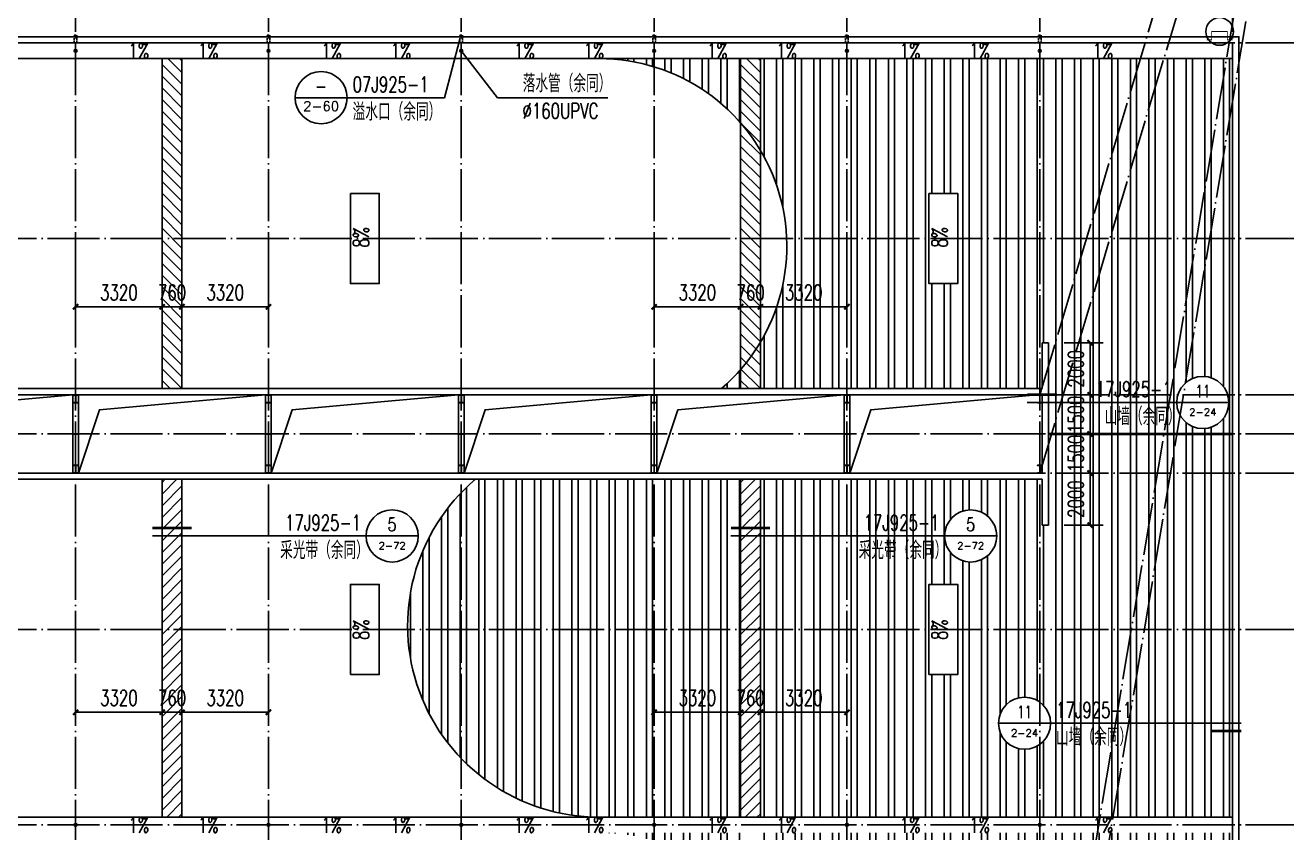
# Model space of a CAD drawing. Extents: x 13276711 to 13543385, y -848943 to -68012.
# Drawn here: x 13462851 to 13511263, y -515042 to -484064 of the extents above; entities that cross this region are included whole.
import ezdxf
from ezdxf.enums import TextEntityAlignment as Align

# ---------------------------------------------------------------- set-up
doc = ezdxf.new("R2010")
doc.units = 0
doc.header["$LTSCALE"] = 1000
doc.header["$MEASUREMENT"] = 0
doc.linetypes.add('DASH', pattern=[0.35, 0.25, -0.1])
doc.linetypes.add('DOTE', pattern=[2.42, 2, -0.2, 0.02, -0.2])
for name, color, linetype in [('COLUMN', 2, 'Continuous'), ('DIM_IDEN', 3, 'Continuous'), ('DIM_LEAD', 3, 'Continuous'), ('DIM_SYMB', 3, 'Continuous'), ('DOTE', 1, 'DOTE'), ('PUB_DIM', 3, 'Continuous'), ('PUB_TEXT', 7, 'Continuous'), ('WALL-PARAPET', 6, 'Continuous'), ('填充', 251, 'Continuous'), ('采光带', 4, 'Continuous'), ('雨水管', 4, 'Continuous')]:
    doc.layers.add(name, color=color, linetype=linetype)
doc.styles.add('_TCH_DIM', font='SIMPLEX', dxfattribs={"bigfont": 'GBCBIG'})
doc.styles.add('_TCH_DIM_T3', font='SIMPLEX', dxfattribs={"width": 0.705882, "bigfont": 'GBCBIG'})
doc.styles.add('_TCH_LABEL', font='COMPLEX', dxfattribs={"bigfont": 'GBCBIG'})
doc.dimstyles.new('_TCH_ARCH&&200', dxfattribs={"dimtxt": 595, "dimasz": 200, "dimexe": 500, "dimexo": 600, "dimgap": 252.5, "dimtad": 1, "dimdec": 0, "dimzin": 0, "dimdsep": 46, "dimtxsty": '_TCH_DIM_T3', "dimblk": 'ARCHTICK', "dimcen": 0.09, "dimclrt": 7, "dimazin": 2, "dimtfac": 1, "dimtdec": 0, "dimtix": 1, "dimtmove": 2, "dimatfit": 3, "dimfxl": 0, "dimtolj": 1, "dimtzin": 0, "dimarcsym": 0})

# ---------------------------------------------------------------- blocks, each defined once
blk = doc.blocks.new('A$C0FCD69EC')
at = {"layer": 'COLUMN'}
blk.add_hatch(color=256, dxfattribs=at).paths.add_polyline_path([(300, 180), (294, 180), (294, 94), (6, 94), (6, 180), (0, 180), (0, 0), (6, 0), (6, 86), (294, 86), (294, 0), (300, 0)])
blk.add_lwpolyline([(300, 0), (294, 0), (294, 86), (6, 86), (6, 0), (0, 0), (0, 180), (6, 180), (6, 94), (294, 94), (294, 180), (300, 180)], close=True, dxfattribs=at)
blk = doc.blocks.new('A$C22C4548D')
blk.add_line((0, 10), (300, 10))
blk.add_lwpolyline([(30, 20), (270, 20), (270, 0), (30, 0)], close=True)
blk = doc.blocks.new('_ArchTick')
at = {"color": 0, "linetype": 'ByBlock', "const_width": 0.4}
blk.add_lwpolyline([(-0.5, -0.5), (0.5, 0.5)], dxfattribs=at)
blk = doc.blocks.new('*D773')
at = {"layer": 'Defpoints', "color": 0}
for p in [(13464785, -508819), (13468105, -508819), (13468105, -510419)]:
    blk.add_point(p, dxfattribs=at)
at = {"layer": 'PUB_DIM', "color": 0, "lineweight": -2}
for p, q in [((13464785, -509419), (13464785, -510919)), ((13468105, -509419), (13468105, -510919)), ((13464785, -510419), (13468105, -510419))]:
    blk.add_line(p, q, dxfattribs=at)
at = {"layer": 'PUB_DIM', "color": 0, "lineweight": -2, "xscale": 200, "yscale": 200, "zscale": 200, "rotation": 180}
blk.add_blockref('_ArchTick', (13464785, -510419), dxfattribs=at)
at = {"layer": 'PUB_DIM', "color": 0, "lineweight": -2, "xscale": 200, "yscale": 200, "zscale": 200}
blk.add_blockref('_ArchTick', (13468105, -510419), dxfattribs=at)
at = {"layer": 'PUB_DIM', "color": 7, "insert": (13466445, -509869), "char_height": 595, "attachment_point": 5, "style": '_TCH_DIM_T3'}
blk.add_mtext('\\A1;3320', dxfattribs=at)
blk = doc.blocks.new('*D774')
at = {"layer": 'Defpoints', "color": 0}
for p in [(13468105, -508819), (13468865, -508819), (13468865, -510419)]:
    blk.add_point(p, dxfattribs=at)
at = {"layer": 'PUB_DIM', "color": 0, "lineweight": -2}
for p, q in [((13468105, -509419), (13468105, -510919)), ((13468865, -509419), (13468865, -510919)), ((13468105, -510419), (13467905, -510419)), ((13468105, -510419), (13468865, -510419)), ((13468865, -510419), (13469065, -510419))]:
    blk.add_line(p, q, dxfattribs=at)
at = {"layer": 'PUB_DIM', "color": 0, "lineweight": -2, "xscale": 200, "yscale": 200, "zscale": 200}
blk.add_blockref('_ArchTick', (13468105, -510419), dxfattribs=at)
at = {"layer": 'PUB_DIM', "color": 0, "lineweight": -2, "xscale": 200, "yscale": 200, "zscale": 200, "rotation": 180}
blk.add_blockref('_ArchTick', (13468865, -510419), dxfattribs=at)
at = {"layer": 'PUB_DIM', "color": 7, "insert": (13468485, -509869), "char_height": 595, "attachment_point": 5, "style": '_TCH_DIM_T3'}
blk.add_mtext('\\A1;760', dxfattribs=at)
blk = doc.blocks.new('*D775')
at = {"layer": 'Defpoints', "color": 0}
for p in [(13468865, -508819), (13472185, -508819), (13472185, -510419)]:
    blk.add_point(p, dxfattribs=at)
at = {"layer": 'PUB_DIM', "color": 0, "lineweight": -2}
for p, q in [((13468865, -509419), (13468865, -510919)), ((13472185, -509419), (13472185, -510919)), ((13468865, -510419), (13472185, -510419))]:
    blk.add_line(p, q, dxfattribs=at)
at = {"layer": 'PUB_DIM', "color": 0, "lineweight": -2, "xscale": 200, "yscale": 200, "zscale": 200, "rotation": 180}
blk.add_blockref('_ArchTick', (13468865, -510419), dxfattribs=at)
at = {"layer": 'PUB_DIM', "color": 0, "lineweight": -2, "xscale": 200, "yscale": 200, "zscale": 200}
blk.add_blockref('_ArchTick', (13472185, -510419), dxfattribs=at)
at = {"layer": 'PUB_DIM', "color": 7, "insert": (13470525, -509869), "char_height": 595, "attachment_point": 5, "style": '_TCH_DIM_T3'}
blk.add_mtext('\\A1;3320', dxfattribs=at)
blk = doc.blocks.new('*D776')
at = {"layer": 'Defpoints', "color": 0}
for p in [(13464785, -493266), (13468105, -493266), (13468105, -494866)]:
    blk.add_point(p, dxfattribs=at)
at = {"layer": 'PUB_DIM', "color": 0, "lineweight": -2}
for p, q in [((13464785, -493866), (13464785, -495366)), ((13468105, -493866), (13468105, -495366)), ((13464785, -494866), (13468105, -494866))]:
    blk.add_line(p, q, dxfattribs=at)
at = {"layer": 'PUB_DIM', "color": 0, "lineweight": -2, "xscale": 200, "yscale": 200, "zscale": 200, "rotation": 180}
blk.add_blockref('_ArchTick', (13464785, -494866), dxfattribs=at)
at = {"layer": 'PUB_DIM', "color": 0, "lineweight": -2, "xscale": 200, "yscale": 200, "zscale": 200}
blk.add_blockref('_ArchTick', (13468105, -494866), dxfattribs=at)
at = {"layer": 'PUB_DIM', "color": 7, "insert": (13466445, -494316), "char_height": 595, "attachment_point": 5, "style": '_TCH_DIM_T3'}
blk.add_mtext('\\A1;3320', dxfattribs=at)
blk = doc.blocks.new('*D777')
at = {"layer": 'Defpoints', "color": 0}
for p in [(13468105, -493266), (13468865, -493266), (13468865, -494866)]:
    blk.add_point(p, dxfattribs=at)
at = {"layer": 'PUB_DIM', "color": 0, "lineweight": -2}
for p, q in [((13468105, -493866), (13468105, -495366)), ((13468865, -493866), (13468865, -495366)), ((13468105, -494866), (13467905, -494866)), ((13468105, -494866), (13468865, -494866)), ((13468865, -494866), (13469065, -494866))]:
    blk.add_line(p, q, dxfattribs=at)
at = {"layer": 'PUB_DIM', "color": 0, "lineweight": -2, "xscale": 200, "yscale": 200, "zscale": 200}
blk.add_blockref('_ArchTick', (13468105, -494866), dxfattribs=at)
at = {"layer": 'PUB_DIM', "color": 0, "lineweight": -2, "xscale": 200, "yscale": 200, "zscale": 200, "rotation": 180}
blk.add_blockref('_ArchTick', (13468865, -494866), dxfattribs=at)
at = {"layer": 'PUB_DIM', "color": 7, "insert": (13468485, -494316), "char_height": 595, "attachment_point": 5, "style": '_TCH_DIM_T3'}
blk.add_mtext('\\A1;760', dxfattribs=at)
blk = doc.blocks.new('*D778')
at = {"layer": 'Defpoints', "color": 0}
for p in [(13468865, -493266), (13472185, -493266), (13472185, -494866)]:
    blk.add_point(p, dxfattribs=at)
at = {"layer": 'PUB_DIM', "color": 0, "lineweight": -2}
for p, q in [((13468865, -493866), (13468865, -495366)), ((13472185, -493866), (13472185, -495366)), ((13468865, -494866), (13472185, -494866))]:
    blk.add_line(p, q, dxfattribs=at)
at = {"layer": 'PUB_DIM', "color": 0, "lineweight": -2, "xscale": 200, "yscale": 200, "zscale": 200, "rotation": 180}
blk.add_blockref('_ArchTick', (13468865, -494866), dxfattribs=at)
at = {"layer": 'PUB_DIM', "color": 0, "lineweight": -2, "xscale": 200, "yscale": 200, "zscale": 200}
blk.add_blockref('_ArchTick', (13472185, -494866), dxfattribs=at)
at = {"layer": 'PUB_DIM', "color": 7, "insert": (13470525, -494316), "char_height": 595, "attachment_point": 5, "style": '_TCH_DIM_T3'}
blk.add_mtext('\\A1;3320', dxfattribs=at)
blk = doc.blocks.new('*D785')
at = {"layer": 'Defpoints', "color": 0}
for p in [(13486985, -508819), (13490305, -508819), (13490305, -510419)]:
    blk.add_point(p, dxfattribs=at)
at = {"layer": 'PUB_DIM', "color": 0, "lineweight": -2}
for p, q in [((13486985, -509419), (13486985, -510919)), ((13490305, -509419), (13490305, -510919)), ((13486985, -510419), (13490305, -510419))]:
    blk.add_line(p, q, dxfattribs=at)
at = {"layer": 'PUB_DIM', "color": 0, "lineweight": -2, "xscale": 200, "yscale": 200, "zscale": 200, "rotation": 180}
blk.add_blockref('_ArchTick', (13486985, -510419), dxfattribs=at)
at = {"layer": 'PUB_DIM', "color": 0, "lineweight": -2, "xscale": 200, "yscale": 200, "zscale": 200}
blk.add_blockref('_ArchTick', (13490305, -510419), dxfattribs=at)
at = {"layer": 'PUB_DIM', "color": 7, "insert": (13488645, -509869), "char_height": 595, "attachment_point": 5, "style": '_TCH_DIM_T3'}
blk.add_mtext('\\A1;3320', dxfattribs=at)
blk = doc.blocks.new('*D786')
at = {"layer": 'Defpoints', "color": 0}
for p in [(13490305, -508819), (13491065, -508819), (13491065, -510419)]:
    blk.add_point(p, dxfattribs=at)
at = {"layer": 'PUB_DIM', "color": 0, "lineweight": -2}
for p, q in [((13490305, -509419), (13490305, -510919)), ((13491065, -509419), (13491065, -510919)), ((13490305, -510419), (13490105, -510419)), ((13490305, -510419), (13491065, -510419)), ((13491065, -510419), (13491265, -510419))]:
    blk.add_line(p, q, dxfattribs=at)
at = {"layer": 'PUB_DIM', "color": 0, "lineweight": -2, "xscale": 200, "yscale": 200, "zscale": 200}
blk.add_blockref('_ArchTick', (13490305, -510419), dxfattribs=at)
at = {"layer": 'PUB_DIM', "color": 0, "lineweight": -2, "xscale": 200, "yscale": 200, "zscale": 200, "rotation": 180}
blk.add_blockref('_ArchTick', (13491065, -510419), dxfattribs=at)
at = {"layer": 'PUB_DIM', "color": 7, "insert": (13490685, -509869), "char_height": 595, "attachment_point": 5, "style": '_TCH_DIM_T3'}
blk.add_mtext('\\A1;760', dxfattribs=at)
blk = doc.blocks.new('*D787')
at = {"layer": 'Defpoints', "color": 0}
for p in [(13491065, -508819), (13494385, -508819), (13494385, -510419)]:
    blk.add_point(p, dxfattribs=at)
at = {"layer": 'PUB_DIM', "color": 0, "lineweight": -2}
for p, q in [((13491065, -509419), (13491065, -510919)), ((13494385, -509419), (13494385, -510919)), ((13491065, -510419), (13494385, -510419))]:
    blk.add_line(p, q, dxfattribs=at)
at = {"layer": 'PUB_DIM', "color": 0, "lineweight": -2, "xscale": 200, "yscale": 200, "zscale": 200, "rotation": 180}
blk.add_blockref('_ArchTick', (13491065, -510419), dxfattribs=at)
at = {"layer": 'PUB_DIM', "color": 0, "lineweight": -2, "xscale": 200, "yscale": 200, "zscale": 200}
blk.add_blockref('_ArchTick', (13494385, -510419), dxfattribs=at)
at = {"layer": 'PUB_DIM', "color": 7, "insert": (13492725, -509869), "char_height": 595, "attachment_point": 5, "style": '_TCH_DIM_T3'}
blk.add_mtext('\\A1;3320', dxfattribs=at)
blk = doc.blocks.new('*D788')
at = {"layer": 'Defpoints', "color": 0}
for p in [(13486985, -493266), (13490305, -493266), (13490305, -494866)]:
    blk.add_point(p, dxfattribs=at)
at = {"layer": 'PUB_DIM', "color": 0, "lineweight": -2}
for p, q in [((13486985, -493866), (13486985, -495366)), ((13490305, -493866), (13490305, -495366)), ((13486985, -494866), (13490305, -494866))]:
    blk.add_line(p, q, dxfattribs=at)
at = {"layer": 'PUB_DIM', "color": 0, "lineweight": -2, "xscale": 200, "yscale": 200, "zscale": 200, "rotation": 180}
blk.add_blockref('_ArchTick', (13486985, -494866), dxfattribs=at)
at = {"layer": 'PUB_DIM', "color": 0, "lineweight": -2, "xscale": 200, "yscale": 200, "zscale": 200}
blk.add_blockref('_ArchTick', (13490305, -494866), dxfattribs=at)
at = {"layer": 'PUB_DIM', "color": 7, "insert": (13488645, -494316), "char_height": 595, "attachment_point": 5, "style": '_TCH_DIM_T3'}
blk.add_mtext('\\A1;3320', dxfattribs=at)
blk = doc.blocks.new('*D789')
at = {"layer": 'Defpoints', "color": 0}
for p in [(13490305, -493266), (13491065, -493266), (13491065, -494866)]:
    blk.add_point(p, dxfattribs=at)
at = {"layer": 'PUB_DIM', "color": 0, "lineweight": -2}
for p, q in [((13490305, -493866), (13490305, -495366)), ((13491065, -493866), (13491065, -495366)), ((13490305, -494866), (13490105, -494866)), ((13490305, -494866), (13491065, -494866)), ((13491065, -494866), (13491265, -494866))]:
    blk.add_line(p, q, dxfattribs=at)
at = {"layer": 'PUB_DIM', "color": 0, "lineweight": -2, "xscale": 200, "yscale": 200, "zscale": 200}
blk.add_blockref('_ArchTick', (13490305, -494866), dxfattribs=at)
at = {"layer": 'PUB_DIM', "color": 0, "lineweight": -2, "xscale": 200, "yscale": 200, "zscale": 200, "rotation": 180}
blk.add_blockref('_ArchTick', (13491065, -494866), dxfattribs=at)
at = {"layer": 'PUB_DIM', "color": 7, "insert": (13490685, -494316), "char_height": 595, "attachment_point": 5, "style": '_TCH_DIM_T3'}
blk.add_mtext('\\A1;760', dxfattribs=at)
blk = doc.blocks.new('*D790')
at = {"layer": 'Defpoints', "color": 0}
for p in [(13491065, -493266), (13494385, -493266), (13494385, -494866)]:
    blk.add_point(p, dxfattribs=at)
at = {"layer": 'PUB_DIM', "color": 0, "lineweight": -2}
for p, q in [((13491065, -493866), (13491065, -495366)), ((13494385, -493866), (13494385, -495366)), ((13491065, -494866), (13494385, -494866))]:
    blk.add_line(p, q, dxfattribs=at)
at = {"layer": 'PUB_DIM', "color": 0, "lineweight": -2, "xscale": 200, "yscale": 200, "zscale": 200, "rotation": 180}
blk.add_blockref('_ArchTick', (13491065, -494866), dxfattribs=at)
at = {"layer": 'PUB_DIM', "color": 0, "lineweight": -2, "xscale": 200, "yscale": 200, "zscale": 200}
blk.add_blockref('_ArchTick', (13494385, -494866), dxfattribs=at)
at = {"layer": 'PUB_DIM', "color": 7, "insert": (13492725, -494316), "char_height": 595, "attachment_point": 5, "style": '_TCH_DIM_T3'}
blk.add_mtext('\\A1;3320', dxfattribs=at)
blk = doc.blocks.new('*D955')
at = {"layer": 'Defpoints', "color": 0}
for p in [(13502115, -496243), (13503715, -496243), (13502115, -498243)]:
    blk.add_point(p, dxfattribs=at)
at = {"layer": 'PUB_DIM', "color": 0, "lineweight": -2}
for p, q in [((13502715, -496243), (13504215, -496243)), ((13503715, -498243), (13503715, -496243)), ((13502715, -498243), (13504215, -498243))]:
    blk.add_line(p, q, dxfattribs=at)
at = {"layer": 'PUB_DIM', "color": 0, "lineweight": -2, "xscale": 200, "yscale": 200, "zscale": 200}
for p, rotation in [((13503715, -496243), 90), ((13503715, -498243), 270)]:
    blk.add_blockref('_ArchTick', p, dxfattribs=dict(at, rotation=rotation))
at = {"layer": 'PUB_DIM', "color": 7, "insert": (13503165, -497243), "char_height": 595, "attachment_point": 5, "rotation": 90, "style": '_TCH_DIM_T3'}
blk.add_mtext('\\A1;2000', dxfattribs=at)
blk = doc.blocks.new('*D956')
at = {"layer": 'Defpoints', "color": 0}
for p in [(13502115, -498243), (13503715, -498243), (13502115, -499743)]:
    blk.add_point(p, dxfattribs=at)
at = {"layer": 'PUB_DIM', "color": 0, "lineweight": -2}
for p, q in [((13503715, -498243), (13503715, -498043)), ((13502715, -498243), (13504215, -498243)), ((13503715, -499743), (13503715, -498243)), ((13502715, -499743), (13504215, -499743)), ((13503715, -499743), (13503715, -499943))]:
    blk.add_line(p, q, dxfattribs=at)
at = {"layer": 'PUB_DIM', "color": 0, "lineweight": -2, "xscale": 200, "yscale": 200, "zscale": 200}
for p, rotation in [((13503715, -498243), 270), ((13503715, -499743), 90)]:
    blk.add_blockref('_ArchTick', p, dxfattribs=dict(at, rotation=rotation))
at = {"layer": 'PUB_DIM', "color": 7, "insert": (13503165, -498993), "char_height": 595, "attachment_point": 5, "rotation": 90, "style": '_TCH_DIM_T3'}
blk.add_mtext('\\A1;1500', dxfattribs=at)
blk = doc.blocks.new('*D957')
at = {"layer": 'Defpoints', "color": 0}
for p in [(13502115, -499743), (13503715, -499743), (13502115, -501243)]:
    blk.add_point(p, dxfattribs=at)
at = {"layer": 'PUB_DIM', "color": 0, "lineweight": -2}
for p, q in [((13503715, -499743), (13503715, -499543)), ((13502715, -499743), (13504215, -499743)), ((13503715, -501243), (13503715, -499743)), ((13502715, -501243), (13504215, -501243)), ((13503715, -501243), (13503715, -501443))]:
    blk.add_line(p, q, dxfattribs=at)
at = {"layer": 'PUB_DIM', "color": 0, "lineweight": -2, "xscale": 200, "yscale": 200, "zscale": 200}
for p, rotation in [((13503715, -499743), 270), ((13503715, -501243), 90)]:
    blk.add_blockref('_ArchTick', p, dxfattribs=dict(at, rotation=rotation))
at = {"layer": 'PUB_DIM', "color": 7, "insert": (13503165, -500493), "char_height": 595, "attachment_point": 5, "rotation": 90, "style": '_TCH_DIM_T3'}
blk.add_mtext('\\A1;1500', dxfattribs=at)
blk = doc.blocks.new('*D958')
at = {"layer": 'Defpoints', "color": 0}
for p in [(13502115, -501243), (13503715, -501243), (13502115, -503243)]:
    blk.add_point(p, dxfattribs=at)
at = {"layer": 'PUB_DIM', "color": 0, "lineweight": -2}
for p, q in [((13502715, -501243), (13504215, -501243)), ((13503715, -503243), (13503715, -501243)), ((13502715, -503243), (13504215, -503243))]:
    blk.add_line(p, q, dxfattribs=at)
at = {"layer": 'PUB_DIM', "color": 0, "lineweight": -2, "xscale": 200, "yscale": 200, "zscale": 200}
for p, rotation in [((13503715, -501243), 90), ((13503715, -503243), 270)]:
    blk.add_blockref('_ArchTick', p, dxfattribs=dict(at, rotation=rotation))
at = {"layer": 'PUB_DIM', "color": 7, "insert": (13503165, -502243), "char_height": 595, "attachment_point": 5, "rotation": 90, "style": '_TCH_DIM_T3'}
blk.add_mtext('\\A1;2000', dxfattribs=at)

msp = doc.modelspace()

# ---------------------------------------------------------------- hatches: boundary and pattern name
at = {"layer": '填充'}
h = msp.add_hatch(dxfattribs=at)
h.set_pattern_fill('ANSI32', color=250, scale=150, angle=45, style=0)
h.set_pattern_definition([(90, (0, 0), (-714.375, 1e-13), []), (90, (238.1, 238.1), (-714.375, 1e-13), [])])
h.paths.add_polyline_path([(13490304.8, -501483.1), (13480127.8, -501483.1, 0.698602), (13484876.6, -514443.1), (13490304.8, -514443.1)])
h.paths.add_polyline_path([(13509184.8, -499743.1), (13502114.8, -499743.1), (13502114.8, -501243.1), (13502114.8, -503243.1), (13501874.8, -503243.1), (13501874.8, -501483.1), (13491064.8, -501483.1), (13491064.8, -503655.4), (13493604.8, -503655.4), (13498132.1, -503655.4, -1), (13500132.1, -503655.4, -1), (13498132.1, -503655.4), (13493604.8, -503655.4), (13491064.8, -503655.4), (13491064.8, -514443.1), (13509184.8, -514443.1), (13509184.8, -510840.7), (13506454.8, -510840.7), (13502200.3, -510840.7, -1), (13500200.3, -510840.7, -1), (13502200.3, -510840.7), (13506454.8, -510840.7), (13509184.8, -510840.7)])
h.paths.add_polyline_path([(13497530.9, -505514.6), (13498638.8, -505514.6), (13498638.8, -508971.6), (13497530.9, -508971.6)], flags=16)
h.paths.add_polyline_path([(13501874.8, -496243.1), (13502114.8, -496243.1), (13502114.8, -498243.1), (13502114.8, -498535.2), (13502785.8, -498535.2), (13507040.3, -498535.2, -1), (13509040.3, -498535.2, -1), (13507040.3, -498535.2), (13502785.8, -498535.2), (13502114.8, -498535.2), (13502114.8, -499743.1), (13509184.8, -499743.1), (13509184.8, -485343.1), (13491064.8, -485343.1), (13491064.8, -488862.7, -0.2748948), (13491064.8, -496223.4), (13491064.8, -498003.1), (13501874.8, -498003.1)])
h.paths.add_polyline_path([(13497530.9, -493971.6), (13497530.9, -490514.6), (13498638.8, -490514.6), (13498638.8, -493971.6)], flags=16)
h.paths.add_polyline_path([(13490304.8, -485343.1), (13484876.6, -485343.1, -0.2168099), (13490304.8, -487813)])
h.paths.add_polyline_path([(13490304.8, -497273.2, -0.03601), (13489570, -498003.1), (13490304.8, -498003.1)])
h.paths.add_polyline_path([(13490304.8, -531483.1), (13480183.1, -531483.1, 0.6957786), (13484876.6, -544143.1), (13490304.8, -544143.1)])
h.paths.add_polyline_path([(13509184.8, -529743.1), (13502114.8, -529743.1), (13502114.8, -531243.1), (13502114.8, -533243.1), (13501874.8, -533243.1), (13501874.8, -531483.1), (13491064.8, -531483.1), (13491064.8, -544143.1), (13509110.8, -544143.1, -0.0863762), (13509184.8, -543977)])
h.paths.add_polyline_path([(13497530.9, -535514.6), (13498638.8, -535514.6), (13498638.8, -538971.6), (13497530.9, -538971.6)], flags=16)
h.paths.add_polyline_path([(13509184.8, -515043.1), (13491064.8, -515043.1), (13491064.8, -518427.3, -0.2929327), (13491064.8, -526358.9), (13491064.8, -528003.1), (13501874.8, -528003.1), (13501874.8, -526243.1), (13502114.8, -526243.1), (13502114.8, -528243.1), (13502114.8, -528535.2), (13502785.8, -528535.2), (13507040.3, -528535.2, -1), (13509040.3, -528535.2, -1), (13507040.3, -528535.2), (13502785.8, -528535.2), (13502114.8, -528535.2), (13502114.8, -529743.1), (13509184.8, -529743.1)])
h.paths.add_polyline_path([(13497530.9, -520514.6), (13498638.8, -520514.6), (13498638.8, -523971.6), (13497530.9, -523971.6)], flags=16)
h.paths.add_polyline_path([(13490304.8, -515043.1), (13484876.6, -515043.1, -0.2107667), (13490304.8, -517437.7)])
h.paths.add_polyline_path([(13490304.8, -527348.5, -0.0321264), (13489625.3, -528003.1), (13490304.8, -528003.1)])
h.paths.add_polyline_path([(13489996.1, -541067.5), (13491373.6, -541067.5), (13491373.6, -540175), (13489996.1, -540175)], flags=9)
h.paths.add_polyline_path([(13487756.1, -541067.5), (13489533.6, -541067.5), (13489533.6, -540175), (13487756.1, -540175)], flags=24)
h.paths.add_polyline_path([(13481785.3, -543596.8), (13485142.8, -543596.8), (13485142.8, -542704.3), (13481785.3, -542704.3)], flags=25)
h.paths.add_polyline_path([(13481849.9, -542645.3), (13485236.1, -542645.3), (13485236.1, -541640), (13481849.9, -541640)], flags=24)
h.paths.add_polyline_path([(13498385.8, -537796.8), (13498385.8, -536739.3), (13497493.3, -536739.3), (13497493.3, -537796.8)], flags=24)
h.paths.add_polyline_path([(13491836.1, -541067.5), (13493613.6, -541067.5), (13493613.6, -540175), (13491836.1, -540175)], flags=24)
h.paths.add_polyline_path([(13503611.1, -533131.8), (13503611.1, -531354.3), (13502718.6, -531354.3), (13502718.6, -533131.8)], flags=24)
h.paths.add_polyline_path([(13503611.1, -531341.8), (13503611.1, -529644.3), (13502718.6, -529644.3), (13502718.6, -531341.8)], flags=9)
h.paths.add_polyline_path([(13498385.8, -522746.8), (13498385.8, -521689.3), (13497493.3, -521689.3), (13497493.3, -522746.8)], flags=24)
h.paths.add_polyline_path([(13491836.1, -519931.2), (13493613.6, -519931.2), (13493613.6, -519038.7), (13491836.1, -519038.7)], flags=24)
h.paths.add_polyline_path([(13499409.7, -527064.3), (13500590.1, -527064.3), (13500590.1, -526092.5), (13499409.7, -526092.5)], flags=24)
h.paths.add_polyline_path([(13499851, -525957.3), (13500603.1, -525957.3), (13500603.1, -524952), (13499851, -524952)], flags=24)
h.paths.add_polyline_path([(13497712.5, -525901.3), (13499970, -525901.3), (13499970, -525008.8), (13497712.5, -525008.8)], flags=24)
h.paths.add_polyline_path([(13496256.5, -525964.8), (13498014, -525964.8), (13498014, -524959.5), (13496256.5, -524959.5)], flags=24)
h.paths.add_polyline_path([(13495038.1, -525901.3), (13496395.6, -525901.3), (13496395.6, -525008.8), (13495038.1, -525008.8)], flags=24)
h.paths.add_polyline_path([(13494576.2, -525931.3), (13495298.5, -525931.3), (13495298.5, -524993), (13494576.2, -524993)], flags=24)
h.paths.add_polyline_path([(13493346.6, -525901.3), (13494724.1, -525901.3), (13494724.1, -525008.8), (13493346.6, -525008.8)], flags=24)
h.paths.add_polyline_path([(13504174, -529601.6), (13507076.1, -529601.6), (13507076.1, -528573.9), (13504174, -528573.9)], flags=24)
h.paths.add_polyline_path([(13503781.6, -528473.9), (13506979.1, -528473.9), (13506979.1, -527581.4), (13503781.6, -527581.4)], flags=24)
h.paths.add_polyline_path([(13503611.1, -529841.8), (13503611.1, -528144.3), (13502718.6, -528144.3), (13502718.6, -529841.8)], flags=9)
h.paths.add_polyline_path([(13503611.1, -528131.8), (13503611.1, -526354.3), (13502718.6, -526354.3), (13502718.6, -528131.8)], flags=24)
h.paths.add_polyline_path([(13489996.1, -510315), (13491373.6, -510315), (13491373.6, -509422.5), (13489996.1, -509422.5)], flags=9)
h.paths.add_polyline_path([(13487756.1, -510315), (13489533.6, -510315), (13489533.6, -509422.5), (13487756.1, -509422.5)], flags=24)
h.paths.add_polyline_path([(13498385.8, -507796.8), (13498385.8, -506739.3), (13497493.3, -506739.3), (13497493.3, -507796.8)], flags=24)
h.paths.add_polyline_path([(13491836.1, -510315), (13493613.6, -510315), (13493613.6, -509422.5), (13491836.1, -509422.5)], flags=24)
h.paths.add_polyline_path([(13494699.8, -504721.7), (13498130.6, -504721.7), (13498130.6, -503694.1), (13494699.8, -503694.1)], flags=24)
h.paths.add_polyline_path([(13494873.3, -503594.1), (13498070.8, -503594.1), (13498070.8, -502701.6), (13494873.3, -502701.6)], flags=24)
h.paths.add_polyline_path([(13502313.5, -511907.1), (13505215.6, -511907.1), (13505215.6, -510879.5), (13502313.5, -510879.5)], flags=24)
h.paths.add_polyline_path([(13502261.6, -510779.5), (13505459.1, -510779.5), (13505459.1, -509887), (13502261.6, -509887)], flags=24)
h.paths.add_polyline_path([(13503611.1, -502131.8), (13503611.1, -500354.3), (13502718.6, -500354.3), (13502718.6, -502131.8)], flags=24)
h.paths.add_polyline_path([(13503611.1, -500341.8), (13503611.1, -498644.3), (13502718.6, -498644.3), (13502718.6, -500341.8)], flags=9)
h.paths.add_polyline_path([(13498385.8, -492746.8), (13498385.8, -491689.3), (13497493.3, -491689.3), (13497493.3, -492746.8)], flags=24)
h.paths.add_polyline_path([(13491836.1, -494762), (13493613.6, -494762), (13493613.6, -493869.5), (13491836.1, -493869.5)], flags=24)
h.paths.add_polyline_path([(13504174, -499601.6), (13507076.1, -499601.6), (13507076.1, -498573.9), (13504174, -498573.9)], flags=24)
h.paths.add_polyline_path([(13503781.6, -498473.9), (13506979.1, -498473.9), (13506979.1, -497581.4), (13503781.6, -497581.4)], flags=24)
h.paths.add_polyline_path([(13503611.1, -498841.8), (13503611.1, -497144.3), (13502718.6, -497144.3), (13502718.6, -498841.8)], flags=24)
h.paths.add_polyline_path([(13503611.1, -497131.8), (13503611.1, -495354.3), (13502718.6, -495354.3), (13502718.6, -497131.8)], flags=24)
at = {"layer": '采光带'}
h = msp.add_hatch(dxfattribs=at)
h.set_pattern_fill('ANSI31', color=250, scale=200, style=0)
h.set_pattern_definition([(315, (4421886, -724935.24), (-224.506403, -224.506403), [])])
h.paths.add_polyline_path([(13468864.8, -485343.1), (13468864.8, -498003.1), (13468104.8, -498003.1), (13468104.8, -485343.1)])
h = msp.add_hatch(dxfattribs=at)
h.set_pattern_fill('ANSI31', color=250, scale=200, style=0)
h.set_pattern_definition([(315, (4444086, -724935.24), (-224.506403, -224.506403), [])])
h.paths.add_polyline_path([(13491064.8, -485343.1), (13491064.8, -498003.1), (13490304.8, -498003.1), (13490304.8, -485343.1)])
h = msp.add_hatch(dxfattribs=at)
h.set_pattern_fill('ANSI31', color=250, scale=200, style=0)
h.set_pattern_definition([(45, (4421886, -277050.9), (-224.506403, 224.506403), [])])
h.paths.add_polyline_path([(13468864.8, -514443.1), (13468864.8, -501483.1), (13468104.8, -501483.1), (13468104.8, -514443.1)])
h = msp.add_hatch(dxfattribs=at)
h.set_pattern_fill('ANSI31', color=250, scale=200, style=0)
h.set_pattern_definition([(45, (4444086, -277050.9), (-224.506403, 224.506403), [])])
h.paths.add_polyline_path([(13491064.8, -514443.1), (13491064.8, -501483.1), (13490304.8, -501483.1), (13490304.8, -514443.1)])

# ---------------------------------------------------------------- linework, layer by layer
at = {"ltscale": 0.5}
for p, q in [((13346384.8, -485343.1), (13509184.8, -485343.1)), ((13346384.8, -514443.1), (13509184.8, -514443.1))]:
    msp.add_line(p, q, dxfattribs=at)
for points in [[(13346144.8, -484503.1), (13509424.8, -484503.1), (13509424.8, -544983.1), (13346144.8, -544983.1)], [(13346384.8, -484743.1), (13509184.8, -484743.1), (13509184.8, -544743.1), (13346384.8, -544743.1)], [(13475330.9, -490514.6), (13476438.8, -490514.6), (13476438.8, -493971.6), (13475330.9, -493971.6)], [(13497530.9, -490514.6), (13498638.8, -490514.6), (13498638.8, -493971.6), (13497530.9, -493971.6)], [(13464674.8, -501243.1), (13464674.8, -498243.1), (13464894.8, -498243.1), (13464894.8, -501243.1)], [(13472074.8, -501243.1), (13472074.8, -498243.1), (13472294.8, -498243.1), (13472294.8, -501243.1)], [(13479474.8, -501243.1), (13479474.8, -498243.1), (13479694.8, -498243.1), (13479694.8, -501243.1)], [(13486874.8, -501243.1), (13486874.8, -498243.1), (13487094.8, -498243.1), (13487094.8, -501243.1)], [(13494274.8, -501243.1), (13494274.8, -498243.1), (13494494.8, -498243.1), (13494494.8, -501243.1)], [(13475330.9, -508971.6), (13476438.8, -508971.6), (13476438.8, -505514.6), (13475330.9, -505514.6)], [(13497530.9, -508971.6), (13498638.8, -508971.6), (13498638.8, -505514.6), (13497530.9, -505514.6)]]:
    msp.add_lwpolyline(points, close=True)
at = {"linetype": 'DASH', "ltscale": 0.3}
for points in [[(13464834.8, -484743.1), (13464734.8, -484743.1), (13464734.8, -484443.1), (13464834.8, -484443.1)], [(13472234.8, -484743.1), (13472134.8, -484743.1), (13472134.8, -484443.1), (13472234.8, -484443.1)], [(13479634.8, -484743.1), (13479534.8, -484743.1), (13479534.8, -484443.1), (13479634.8, -484443.1)], [(13487034.8, -484743.1), (13486934.8, -484743.1), (13486934.8, -484443.1), (13487034.8, -484443.1)], [(13494434.8, -484743.1), (13494334.8, -484743.1), (13494334.8, -484443.1), (13494434.8, -484443.1)], [(13501834.8, -484743.1), (13501734.8, -484743.1), (13501734.8, -484443.1), (13501834.8, -484443.1)]]:
    msp.add_lwpolyline(points, close=True, dxfattribs=at)
at = {"const_width": 30}
msp.add_lwpolyline([(13509184.8, -484623.1), (13508984.8, -484623.1), (13508984.8, -484303.1), (13508384.8, -484303.1), (13508384.8, -484623.1), (13508184.8, -484623.1)], dxfattribs=at)
for points in [[(13464674.8, -498243.1), (13458300.8, -498813.7), (13457494.8, -501243.1)], [(13472074.8, -498243.1), (13465700.8, -498813.7), (13464894.8, -501243.1)], [(13479474.8, -498243.1), (13473100.8, -498813.7), (13472294.8, -501243.1)], [(13486874.8, -498243.1), (13480500.8, -498813.7), (13479694.8, -501243.1)], [(13494274.8, -498243.1), (13487900.8, -498813.7), (13487094.8, -501243.1)], [(13501674.8, -498243.1), (13495300.8, -498813.7), (13494494.8, -501243.1)]]:
    msp.add_lwpolyline(points)
at = {"ltscale": 0.5, "const_width": 100}
msp.add_lwpolyline([(13509184.8, -499743.1), (13502114.8, -499743.1)], dxfattribs=at)
at = {"ltscale": 0.5}
for centre, radius, start, end in [((13484876.6, -492543.1), 7200, 310.68251, 90), ((13484876.6, -507093.1), 7350, 130.24709, 270)]:
    msp.add_arc(centre, radius, start, end, dxfattribs=at)
at = {"layer": 'DIM_IDEN', "color": 0}
for p, q in [((13479534.8, -484593.1), (13478934.8, -486843.1)), ((13475205, -486843.1), (13473205, -486843.1)), ((13478934.8, -486843.1), (13475205, -486843.1))]:
    msp.add_line(p, q, dxfattribs=at)
at = {"layer": 'DIM_IDEN'}
for p, q in [((13501304.8, -498535.2), (13502785.8, -498535.2)), ((13502785.8, -498535.2), (13507040.3, -498535.2)), ((13509040.3, -498535.2), (13507040.3, -498535.2)), ((13467734.8, -503655.4), (13471404.8, -503655.4)), ((13471404.8, -503655.4), (13475932.1, -503655.4)), ((13477932.1, -503655.4), (13475932.1, -503655.4)), ((13489934.8, -503655.4), (13493604.8, -503655.4)), ((13493604.8, -503655.4), (13498132.1, -503655.4)), ((13500132.1, -503655.4), (13498132.1, -503655.4)), ((13502200.3, -510840.7), (13500200.3, -510840.7)), ((13506454.8, -510840.7), (13502200.3, -510840.7)), ((13509514.8, -510840.7), (13506454.8, -510840.7))]:
    msp.add_line(p, q, dxfattribs=at)
at = {"layer": 'DIM_IDEN', "const_width": 100}
for points in [[(13501304.8, -498235.2), (13502444.8, -498235.2)], [(13467734.8, -503355.4), (13469234.8, -503355.4)], [(13489934.8, -503355.4), (13491434.8, -503355.4)], [(13509514.8, -511140.7), (13508374.8, -511140.7)]]:
    msp.add_lwpolyline(points, dxfattribs=at)
at = {"layer": 'DIM_IDEN', "color": 0}
for centre, radius in [((13479534.8, -484593.1), 0), ((13474205, -486843.1), 1000)]:
    msp.add_circle(centre, radius, dxfattribs=at)
at = {"layer": 'DIM_IDEN'}
for centre in [(13508040.3, -498535.2), (13476932.1, -503655.4), (13499132.1, -503655.4), (13501200.3, -510840.7)]:
    msp.add_circle(centre, 1000, dxfattribs=at)
at = {"layer": 'DIM_LEAD', "color": 0}
for p, q in [((13479584.9, -485043.1), (13480971.2, -486843.1)), ((13480971.2, -486843.1), (13485204.1, -486843.1))]:
    msp.add_line(p, q, dxfattribs=at)
at = {"layer": 'DIM_LEAD'}
msp.add_circle((13508684.8, -484303.1), 530.2, dxfattribs=at)
at = {"layer": 'DIM_SYMB'}
for points in [[(13462967.3, -485043.1, 0, 0, 0), (13463882.2, -485043.1, 160, 0, 0), (13464482.2, -485043.1, 0, 0, 0)], [(13466602.4, -485043.1, 0, 0, 0), (13465687.5, -485043.1, 160, 0, 0), (13465087.5, -485043.1, 0, 0, 0)], [(13470367.3, -485043.1, 0, 0, 0), (13471282.2, -485043.1, 160, 0, 0), (13471882.2, -485043.1, 0, 0, 0)], [(13474002.4, -485043.1, 0, 0, 0), (13473087.5, -485043.1, 160, 0, 0), (13472487.5, -485043.1, 0, 0, 0)], [(13477767.3, -485043.1, 0, 0, 0), (13478682.2, -485043.1, 160, 0, 0), (13479282.2, -485043.1, 0, 0, 0)], [(13481402.4, -485043.1, 0, 0, 0), (13480487.5, -485043.1, 160, 0, 0), (13479887.5, -485043.1, 0, 0, 0)], [(13485167.3, -485043.1, 0, 0, 0), (13486082.2, -485043.1, 160, 0, 0), (13486682.2, -485043.1, 0, 0, 0)], [(13488802.4, -485043.1, 0, 0, 0), (13487887.5, -485043.1, 160, 0, 0), (13487287.5, -485043.1, 0, 0, 0)], [(13492567.3, -485043.1, 0, 0, 0), (13493482.2, -485043.1, 160, 0, 0), (13494082.2, -485043.1, 0, 0, 0)], [(13496202.4, -485043.1, 0, 0, 0), (13495287.5, -485043.1, 160, 0, 0), (13494687.5, -485043.1, 0, 0, 0)], [(13499967.3, -485043.1, 0, 0, 0), (13500882.2, -485043.1, 160, 0, 0), (13501482.2, -485043.1, 0, 0, 0)], [(13503602.4, -485043.1, 0, 0, 0), (13502687.5, -485043.1, 160, 0, 0), (13502087.5, -485043.1, 0, 0, 0)], [(13462967.3, -514743.1, 0, 0, 0), (13463882.2, -514743.1, 160, 0, 0), (13464482.2, -514743.1, 0, 0, 0)], [(13466602.4, -514743.1, 0, 0, 0), (13465687.5, -514743.1, 160, 0, 0), (13465087.5, -514743.1, 0, 0, 0)], [(13470367.3, -514743.1, 0, 0, 0), (13471282.2, -514743.1, 160, 0, 0), (13471882.2, -514743.1, 0, 0, 0)], [(13474002.4, -514743.1, 0, 0, 0), (13473087.5, -514743.1, 160, 0, 0), (13472487.5, -514743.1, 0, 0, 0)], [(13477767.3, -514743.1, 0, 0, 0), (13478682.2, -514743.1, 160, 0, 0), (13479282.2, -514743.1, 0, 0, 0)], [(13481402.4, -514743.1, 0, 0, 0), (13480487.5, -514743.1, 160, 0, 0), (13479887.5, -514743.1, 0, 0, 0)], [(13485167.3, -514743.1, 0, 0, 0), (13486082.2, -514743.1, 160, 0, 0), (13486682.2, -514743.1, 0, 0, 0)], [(13488802.4, -514743.1, 0, 0, 0), (13487887.5, -514743.1, 160, 0, 0), (13487287.5, -514743.1, 0, 0, 0)], [(13492567.3, -514743.1, 0, 0, 0), (13493482.2, -514743.1, 160, 0, 0), (13494082.2, -514743.1, 0, 0, 0)], [(13496202.4, -514743.1, 0, 0, 0), (13495287.5, -514743.1, 160, 0, 0), (13494687.5, -514743.1, 0, 0, 0)], [(13499967.3, -514743.1, 0, 0, 0), (13500882.2, -514743.1, 160, 0, 0), (13501482.2, -514743.1, 0, 0, 0)], [(13503602.4, -514743.1, 0, 0, 0), (13502687.5, -514743.1, 160, 0, 0), (13502087.5, -514743.1, 0, 0, 0)]]:
    msp.add_lwpolyline(points, format="xyseb", dxfattribs=at)
at = {"layer": 'DOTE'}
for p, q in [((13501784.8, -498243.1), (13513137.3, -460322.1)), ((13501784.8, -528243.1), (13513137.3, -460322.1)), ((13501784.8, -501243.1), (13513137.3, -463322.1)), ((13501784.8, -531243.1), (13513137.3, -463322.1)), ((13464784.8, -547243.1), (13464784.8, -482243.1)), ((13472184.8, -547243.1), (13472184.8, -482243.1)), ((13479584.8, -547243.1), (13479584.8, -482243.1)), ((13486984.8, -547243.1), (13486984.8, -482243.1)), ((13494384.8, -547243.1), (13494384.8, -482243.1)), ((13501784.8, -547243.1), (13501784.8, -482243.1)), ((13509184.8, -547243.1), (13509184.8, -482243.1)), ((13511684.8, -484743.1), (13343884.8, -484743.1)), ((13511684.8, -492243.1), (13343884.8, -492243.1)), ((13511684.8, -498243.1), (13343884.8, -498243.1)), ((13511684.8, -499743.1), (13343884.8, -499743.1)), ((13511684.8, -501243.1), (13343884.8, -501243.1)), ((13511684.8, -507243.1), (13343884.8, -507243.1)), ((13511684.8, -514743.1), (13343884.8, -514743.1))]:
    msp.add_line(p, q, dxfattribs=at)
at = {"layer": 'PUB_DIM'}
for points in [[(13476247.1, -493468.1, 0, 0, 0), (13476247.1, -491568.1, 160, 0, 0), (13476247.1, -490968.1, 0, 0, 0)], [(13498447.1, -493468.1, 0, 0, 0), (13498447.1, -491568.1, 160, 0, 0), (13498447.1, -490968.1, 0, 0, 0)], [(13476247.1, -506018.1, 0, 0, 0), (13476247.1, -507918.1, 160, 0, 0), (13476247.1, -508518.1, 0, 0, 0)], [(13498447.1, -506018.1, 0, 0, 0), (13498447.1, -507918.1, 160, 0, 0), (13498447.1, -508518.1, 0, 0, 0)]]:
    msp.add_lwpolyline(points, format="xyseb", dxfattribs=at)
at = {"layer": 'WALL-PARAPET'}
for p, q in [((13501874.8, -498003.1), (13501874.8, -496243.1)), ((13501874.8, -496243.1), (13502114.8, -496243.1)), ((13502114.8, -498243.1), (13502114.8, -496243.1)), ((13501874.8, -498003.1), (13353694.8, -498003.1)), ((13501874.8, -498243.1), (13353694.8, -498243.1)), ((13501874.8, -501243.1), (13501874.8, -498243.1)), ((13502114.8, -501243.1), (13502114.8, -498243.1)), ((13501874.8, -501243.1), (13353694.8, -501243.1)), ((13501874.8, -501483.1), (13353694.8, -501483.1)), ((13501874.8, -503243.1), (13501874.8, -501483.1)), ((13502114.8, -503243.1), (13502114.8, -501243.1)), ((13501874.8, -503243.1), (13502114.8, -503243.1))]:
    msp.add_line(p, q, dxfattribs=at)
at = {"layer": '采光带', "color": 4}
for points in [[(13468864.8, -485343.1), (13468864.8, -498003.1), (13468104.8, -498003.1), (13468104.8, -485343.1)], [(13491064.8, -485343.1), (13491064.8, -498003.1), (13490304.8, -498003.1), (13490304.8, -485343.1)], [(13468864.8, -514443.1), (13468864.8, -501483.1), (13468104.8, -501483.1), (13468104.8, -514443.1)], [(13491064.8, -514443.1), (13491064.8, -501483.1), (13490304.8, -501483.1), (13490304.8, -514443.1)]]:
    msp.add_lwpolyline(points, close=True, dxfattribs=at)
at = {"layer": '雨水管'}
for centre in [(13464784.9, -485043.1), (13472184.9, -485043.1), (13479584.9, -485043.1), (13486984.9, -485043.1), (13494384.9, -485043.1), (13501784.9, -485043.1), (13464784.9, -514743.1), (13472184.9, -514743.1), (13479584.9, -514743.1), (13486984.9, -514743.1), (13494384.9, -514743.1), (13501784.9, -514743.1)]:
    msp.add_circle(centre, 55, dxfattribs=at)

# ---------------------------------------------------------------- block references
for p in [(13464630.8, -499753.1), (13472030.8, -499753.1), (13479430.8, -499753.1), (13486830.8, -499753.1), (13494230.8, -499753.1)]:
    msp.add_blockref('A$C22C4548D', p)
at = {"layer": 'COLUMN', "xscale": -1, "rotation": 270}
for p in [(13464694.8, -498543.1), (13472094.8, -498543.1), (13479494.8, -498543.1), (13486894.8, -498543.1), (13494294.8, -498543.1), (13464694.8, -501243.1), (13472094.8, -501243.1), (13479494.8, -501243.1), (13486894.8, -501243.1), (13494294.8, -501243.1)]:
    msp.add_blockref('A$C0FCD69EC', p, dxfattribs=at)
at = {"layer": 'COLUMN', "rotation": 90.00000000000001}
for p in [(13501874.8, -498543.1), (13501874.8, -501243.1)]:
    msp.add_blockref('A$C0FCD69EC', p, dxfattribs=at)

# ---------------------------------------------------------------- texts
at = {"layer": 'PUB_TEXT', "width": 0.705882}
for s, style, p in [('1%%%', '_TCH_DIM', (13466812.4, -485340.6)), ('1%%%', '_TCH_DIM', (13469477.3, -485340.6)), ('1%%%', '_TCH_DIM', (13474212.4, -485340.6)), ('1%%%', '_TCH_DIM', (13476877.3, -485340.6)), ('1%%%', '_TCH_DIM', (13481612.4, -485340.6)), ('1%%%', '_TCH_DIM', (13484277.3, -485340.6)), ('1%%%', '_TCH_DIM', (13489012.4, -485340.6)), ('1%%%', '_TCH_DIM', (13491677.3, -485340.6)), ('1%%%', '_TCH_DIM', (13496412.4, -485340.6)), ('1%%%', '_TCH_DIM', (13499077.3, -485340.6)), ('1%%%', '_TCH_DIM', (13503812.4, -485340.6)), ('%%c160UPVC', '_TCH_DIM', (13481934.1, -487648.1)), ('17J925-1', '_TCH_LABEL', (13503930.3, -498325.2)), ('17J925-1', '_TCH_LABEL', (13472822.1, -503445.4)), ('17J925-1', '_TCH_LABEL', (13495022.1, -503445.4)), ('17J925-1', '_TCH_LABEL', (13502410.3, -510630.7)), ('1%%%', '_TCH_DIM', (13466812.4, -515040.6)), ('1%%%', '_TCH_DIM', (13469477.3, -515040.6)), ('1%%%', '_TCH_DIM', (13474212.4, -515040.6)), ('1%%%', '_TCH_DIM', (13476877.3, -515040.6)), ('1%%%', '_TCH_DIM', (13481612.4, -515040.6)), ('1%%%', '_TCH_DIM', (13484277.3, -515040.6)), ('1%%%', '_TCH_DIM', (13489012.4, -515040.6)), ('1%%%', '_TCH_DIM', (13491677.3, -515040.6)), ('1%%%', '_TCH_DIM', (13496412.4, -515040.6)), ('1%%%', '_TCH_DIM', (13499077.3, -515040.6)), ('1%%%', '_TCH_DIM', (13503812.4, -515040.6))]:
    msp.add_text(s, height=595, dxfattribs=dict(at, style=style)).set_placement(p)
at = {"layer": 'PUB_TEXT', "color": 0, "style": '_TCH_LABEL', "width": 0.705882}
msp.add_text('07J925-1', height=595, dxfattribs=at).set_placement((13475415, -486633.1))
at = {"layer": 'PUB_TEXT'}
for s, style, p in [('落水管（余同）', '_TCH_DIM', (13481943, -486633.1)), ('山墙（余同）', '_TCH_LABEL', (13504270.8, -499404.4)), ('采光带（余同）', '_TCH_LABEL', (13472633.8, -504540.5)), ('采光带（余同）', '_TCH_LABEL', (13494833.8, -504540.5)), ('山墙（余同）', '_TCH_LABEL', (13502410.3, -511710))]:
    msp.add_text(s, height=675.18, dxfattribs=dict(at, style=style)).set_placement(p)
at = {"layer": 'PUB_TEXT', "color": 0, "style": '_TCH_LABEL', "width": 0.777778}
msp.add_text('-', height=696, dxfattribs=at).set_placement((13473973, -486732.4), (13474437, -486732.4), align=Align.FIT)
at = {"layer": 'PUB_TEXT', "color": 0, "style": '_TCH_LABEL'}
msp.add_text('2-60', height=363.71, dxfattribs=at).set_placement((13473512.3, -487349.8), (13474897.8, -487349.8), align=Align.FIT)
msp.add_text('溢水口（余同）', height=675.18, dxfattribs=at).set_placement((13475415, -487722.9))
at = {"layer": 'PUB_TEXT', "style": '_TCH_DIM', "width": 0.705882}
for p in [(13476037.1, -492598.1), (13498237.1, -492598.1), (13476037.1, -507648.1), (13498237.1, -507648.1)]:
    msp.add_text('8%', height=595, rotation=90, dxfattribs=at).set_placement(p)
at = {"layer": 'PUB_TEXT', "style": '_TCH_LABEL'}
for s, height, p, p2 in [('11', 479.72, (13507754.8, -498343.7), (13508325.9, -498343.7)), ('2-24', 270.24, (13507519.1, -499038.7), (13508561.5, -499038.7)), ('5', 522, (13476758.1, -503470.3), (13477106.1, -503470.3)), ('5', 522, (13498958.1, -503470.3), (13499306.1, -503470.3)), ('2-72', 272.78, (13476412.5, -504160.8), (13477451.6, -504160.8)), ('2-72', 272.78, (13498612.5, -504160.8), (13499651.6, -504160.8)), ('11', 479.72, (13500914.8, -510649.3), (13501485.9, -510649.3)), ('2-24', 270.24, (13500679.2, -511344.3), (13501721.5, -511344.3))]:
    msp.add_text(s, height=height, dxfattribs=at).set_placement(p, p2, align=Align.FIT)

# ---------------------------------------------------------------- dimensions: what is measured, and where the dimension line sits
at = {"layer": 'PUB_DIM'}
for p1, p2, text, picture, middle in [((13464784.8, -493265.7), (13468104.8, -493265.7), '3320', '*D776', (13466444.8, -494315.7)), ((13468104.8, -493265.7), (13468864.8, -493265.7), '760', '*D777', (13468484.8, -494315.7)), ((13468864.8, -493265.7), (13472184.8, -493265.7), '3320', '*D778', (13470524.8, -494315.7)), ((13486984.8, -493265.7), (13490304.8, -493265.7), '3320', '*D788', (13488644.8, -494315.7)), ((13490304.8, -493265.7), (13491064.8, -493265.7), '760', '*D789', (13490684.8, -494315.7)), ((13491064.8, -493265.7), (13494384.8, -493265.7), '3320', '*D790', (13492724.8, -494315.7)), ((13502114.8, -498243.1), (13502114.8, -496243.1), '2000', '*D955', (13503164.8, -497243.1)), ((13502114.8, -499743.1), (13502114.8, -498243.1), '1500', '*D956', (13503164.8, -498993.1)), ((13502114.8, -501243.1), (13502114.8, -499743.1), '1500', '*D957', (13503164.8, -500493.1)), ((13502114.8, -503243.1), (13502114.8, -501243.1), '2000', '*D958', (13503164.8, -502243.1)), ((13464784.8, -508818.8), (13468104.8, -508818.8), '3320', '*D773', (13466444.8, -509868.8)), ((13468104.8, -508818.8), (13468864.8, -508818.8), '760', '*D774', (13468484.8, -509868.8)), ((13468864.8, -508818.8), (13472184.8, -508818.8), '3320', '*D775', (13470524.8, -509868.8)), ((13486984.8, -508818.8), (13490304.8, -508818.8), '3320', '*D785', (13488644.8, -509868.8)), ((13490304.8, -508818.8), (13491064.8, -508818.8), '760', '*D786', (13490684.8, -509868.8)), ((13491064.8, -508818.8), (13494384.8, -508818.8), '3320', '*D787', (13492724.8, -509868.8))]:
    dim = msp.add_aligned_dim(p1=p1, p2=p2, distance=-1600, text=text, dimstyle='_TCH_ARCH&&200', dxfattribs=at)
    dim.commit()
    dim.dimension.update_dxf_attribs({"geometry": picture, "text_midpoint": middle})

doc.saveas('drawing.dxf')
